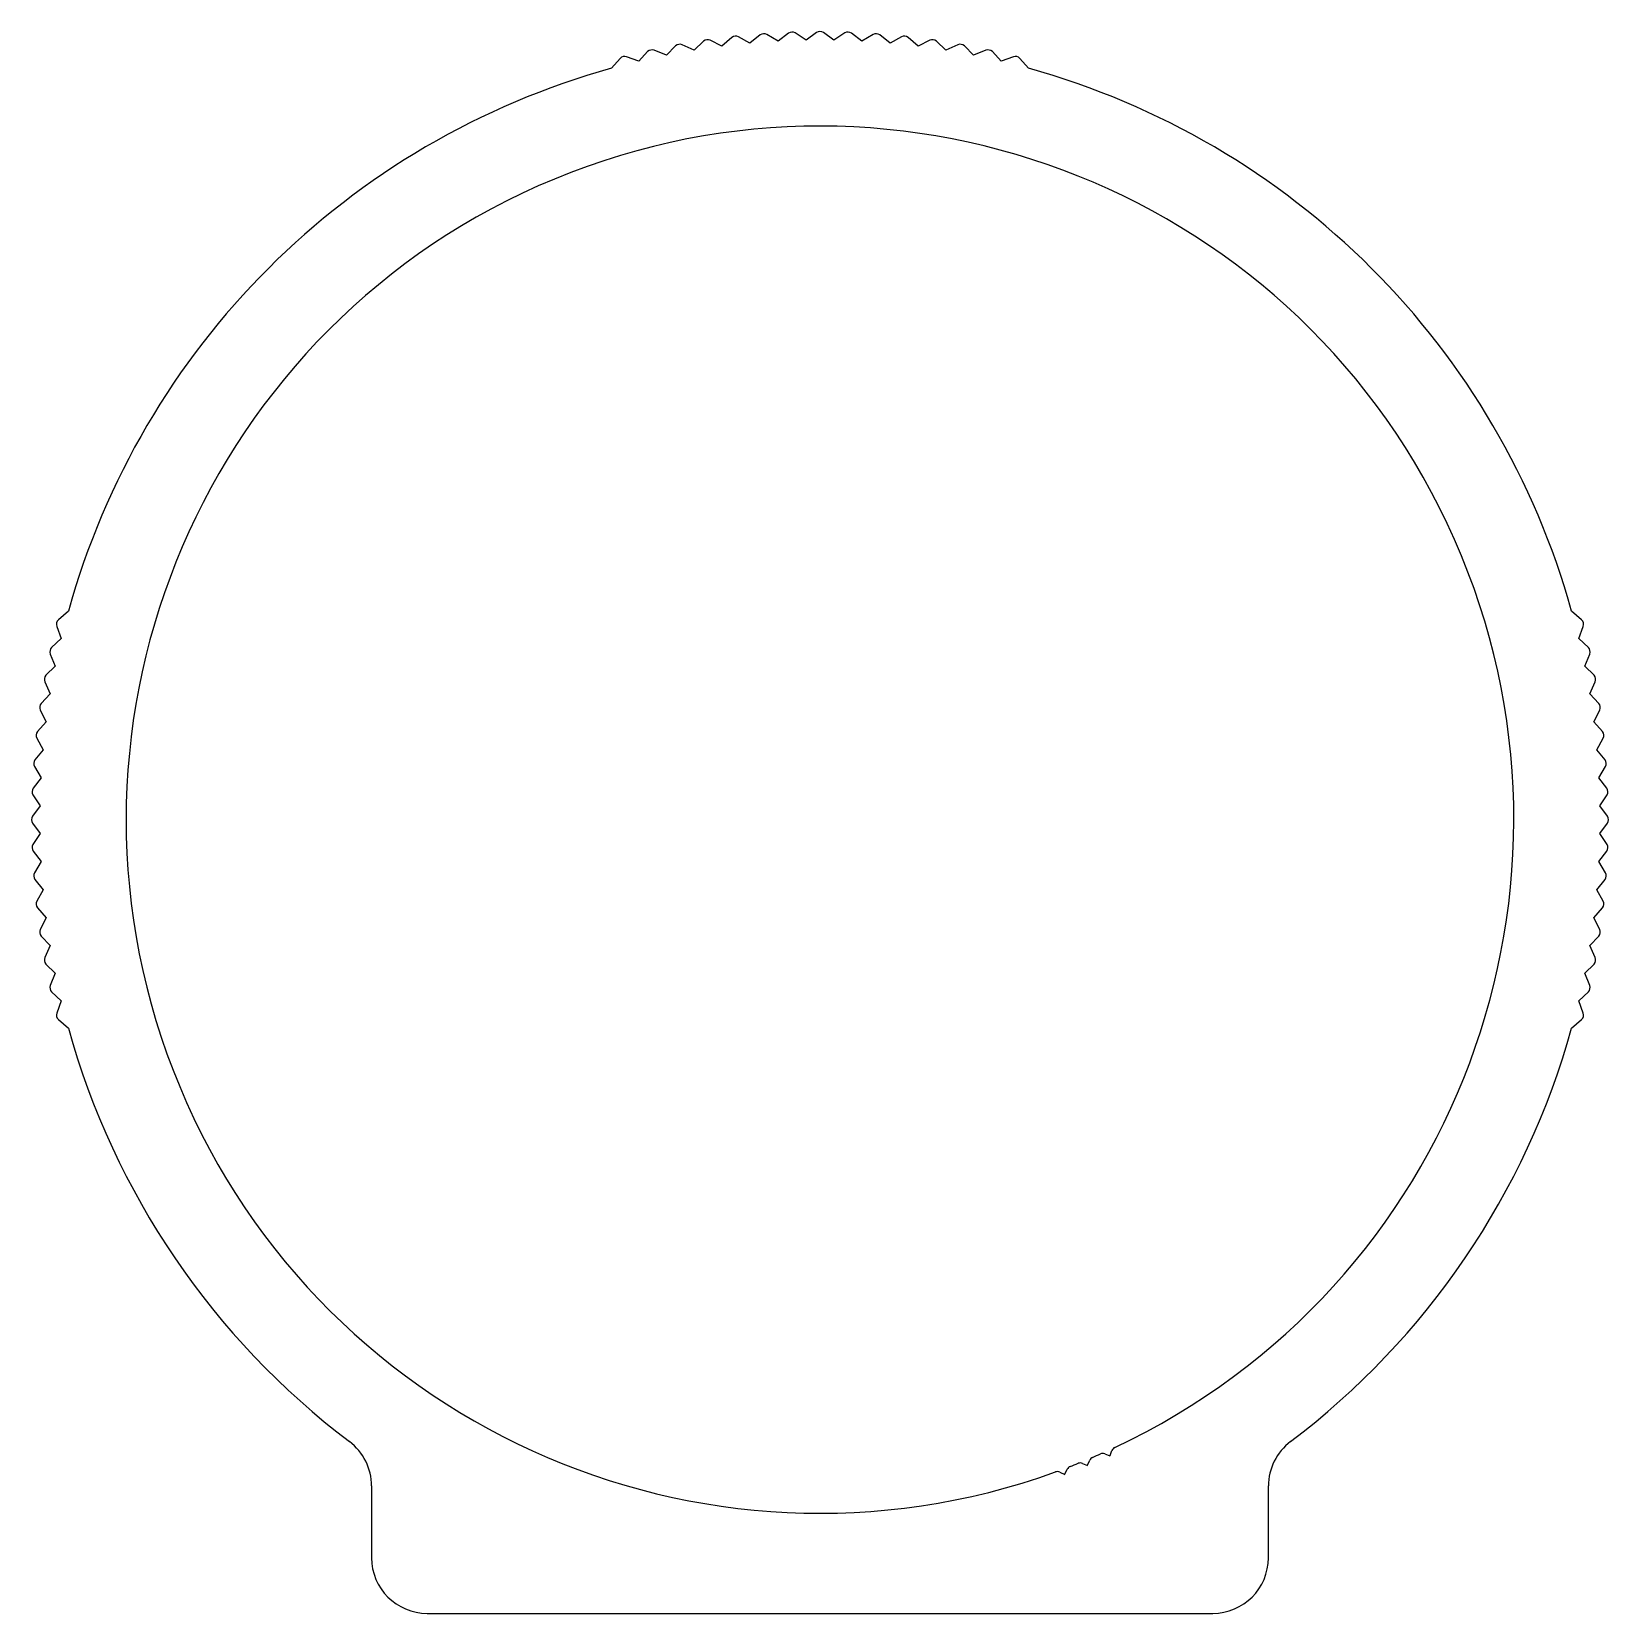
# Model space of a CAD drawing. Header units: inches. Extents: x -35.7 to 36.2, y 0.7 to 72.9.
import ezdxf

# ---------------------------------------------------------------- set-up
doc = ezdxf.new("R2010")
doc.units = ezdxf.units.IN
doc.header["$MEASUREMENT"] = 0

msp = doc.modelspace()

# ---------------------------------------------------------------- linework, layer by layer
at = {"color": 4}
for p, q in [((-6.328, 72.211), (-6.747, 71.786)), ((-5.483, 72.017), (-6.024, 72.267)), ((-5.049, 72.426), (-5.483, 72.017)), ((-4.212, 72.201), (-4.744, 72.47)), ((-3.764, 72.595), (-4.212, 72.201)), ((-2.934, 72.339), (-3.456, 72.628)), ((-2.473, 72.716), (-2.934, 72.339)), ((-1.653, 72.432), (-2.164, 72.739)), ((-1.178, 72.792), (-1.653, 72.432)), ((-0.369, 72.477), (-0.869, 72.803)), ((0.1, 72.818), (-0.369, 72.477)), ((0.884, 72.477), (0.415, 72.818)), ((1.384, 72.803), (0.884, 72.477)), ((2.168, 72.432), (1.693, 72.792)), ((2.679, 72.739), (2.168, 72.432)), ((3.449, 72.339), (2.987, 72.716)), ((3.971, 72.628), (3.449, 72.339)), ((4.727, 72.201), (4.279, 72.595)), ((5.259, 72.47), (4.727, 72.201)), ((5.998, 72.017), (5.564, 72.426)), ((6.539, 72.267), (5.998, 72.017)), ((7.262, 71.786), (6.843, 72.211)), ((-8.859, 71.644), (-9.245, 71.19)), ((-8.002, 71.511), (-8.56, 71.721)), ((-7.599, 71.95), (-8.002, 71.511)), ((-6.747, 71.786), (-7.297, 72.017)), ((7.812, 72.017), (7.262, 71.786)), ((8.517, 71.511), (8.114, 71.95)), ((9.075, 71.721), (8.517, 71.511)), ((9.76, 71.19), (9.374, 71.644)), ((-34.009, 46.426), (-34.463, 46.039)), ((34.978, 46.039), (34.524, 46.426)), ((-34.54, 45.74), (-34.33, 45.182)), ((34.845, 45.182), (35.055, 45.74)), ((-34.33, 45.182), (-34.77, 44.779)), ((35.285, 44.779), (34.845, 45.182)), ((-34.836, 44.477), (-34.606, 43.927)), ((35.121, 43.927), (35.351, 44.477)), ((-34.606, 43.927), (-35.031, 43.509)), ((35.546, 43.509), (35.121, 43.927)), ((-34.836, 42.663), (-35.246, 42.23)), ((-35.086, 43.205), (-34.836, 42.663)), ((35.351, 42.663), (35.601, 43.205)), ((35.761, 42.23), (35.351, 42.663)), ((-35.29, 41.924), (-35.021, 41.392)), ((35.536, 41.392), (35.805, 41.924)), ((-35.021, 41.392), (-35.414, 40.944)), ((35.929, 40.944), (35.536, 41.392)), ((-35.447, 40.637), (-35.159, 40.115)), ((35.674, 40.115), (35.962, 40.637)), ((-35.159, 40.115), (-35.536, 39.653)), ((36.051, 39.653), (35.674, 40.115)), ((-35.558, 39.345), (-35.251, 38.834)), ((35.766, 38.834), (36.073, 39.345)), ((-35.251, 38.834), (-35.611, 38.358)), ((36.126, 38.358), (35.766, 38.834)), ((-35.297, 37.55), (-35.638, 37.08)), ((-35.622, 38.05), (-35.297, 37.55)), ((35.812, 37.55), (36.137, 38.05)), ((36.153, 37.08), (35.812, 37.55)), ((-35.638, 36.766), (-35.297, 36.296)), ((-35.297, 36.296), (-35.622, 35.796)), ((35.812, 36.296), (36.153, 36.766)), ((36.137, 35.796), (35.812, 36.296)), ((-35.611, 35.488), (-35.251, 35.012)), ((35.766, 35.012), (36.126, 35.488)), ((-35.251, 35.012), (-35.558, 34.501)), ((36.073, 34.501), (35.766, 35.012)), ((-35.536, 34.193), (-35.159, 33.731)), ((35.674, 33.731), (36.051, 34.193)), ((-35.159, 33.731), (-35.447, 33.209)), ((35.962, 33.209), (35.674, 33.731)), ((-35.414, 32.902), (-35.021, 32.454)), ((35.536, 32.454), (35.929, 32.902)), ((-35.021, 32.454), (-35.29, 31.922)), ((35.805, 31.922), (35.536, 32.454)), ((-35.246, 31.616), (-34.836, 31.182)), ((-34.836, 31.182), (-35.086, 30.641)), ((35.351, 31.182), (35.761, 31.616)), ((35.601, 30.641), (35.351, 31.182)), ((-35.031, 30.337), (-34.606, 29.919)), ((35.121, 29.919), (35.546, 30.337)), ((-34.606, 29.919), (-34.836, 29.368)), ((35.351, 29.368), (35.121, 29.919)), ((-34.77, 29.067), (-34.33, 28.664)), ((34.845, 28.664), (35.285, 29.067)), ((-34.33, 28.664), (-34.54, 28.106)), ((35.055, 28.106), (34.845, 28.664)), ((-34.463, 27.807), (-34.009, 27.42)), ((34.524, 27.42), (34.978, 27.807)), ((-20.188, 6.537), (-20.188, 3.268)), ((20.702, 3.268), (20.702, 6.537)), ((-17.648, 0.728), (18.162, 0.728))]:
    msp.add_line(p, q, dxfattribs=at)
at = {"color": 7}
for p, q in [((13.236, 8.005), (13.47, 7.918)), ((13.48, 7.922), (13.567, 8.156)), ((11.425, 7.071), (11.528, 7.298)), ((12.219, 7.57), (12.449, 7.474)), ((12.46, 7.479), (12.555, 7.709)), ((11.187, 7.17), (11.414, 7.067))]:
    msp.add_line(p, q, dxfattribs=at)
at = {"color": 4}
for centre, radius, start, end in [((0.257, 72.563), 0.3, 58.40618, 121.59382), ((-6.13, 71.986), 0.3, 69.33464, 131.31536), ((-4.86, 72.194), 0.3, 67.26464, 129.24536), ((-3.582, 72.355), 0.3, 65.19464, 127.17536), ((-2.3, 72.471), 0.3, 63.12464, 125.10536), ((-1.014, 72.54), 0.3, 61.05464, 123.03536), ((1.529, 72.54), 0.3, 56.96464, 118.94536), ((2.815, 72.471), 0.3, 54.89464, 116.87536), ((4.097, 72.355), 0.3, 52.82464, 114.80536), ((5.375, 72.194), 0.3, 50.75464, 112.73536), ((6.645, 71.986), 0.3, 48.68464, 110.66536), ((-8.645, 71.433), 0.3, 73.47464, 135.45536), ((-7.393, 71.732), 0.3, 71.40464, 133.38536), ((7.908, 71.732), 0.3, 46.61464, 108.59536), ((9.16, 71.433), 0.3, 44.54464, 106.52536), ((0.257, 36.923), 35.56, 105.5, 164.5), ((0.257, 36.923), 35.56, 15.5, 74.5), ((-34.253, 45.825), 0.3, 134.54464, 196.52536), ((34.768, 45.825), 0.3, 343.47464, 45.45536), ((-34.552, 44.573), 0.3, 136.61464, 198.59536), ((35.067, 44.573), 0.3, 341.40464, 43.38536), ((-34.805, 43.311), 0.3, 138.68464, 200.66536), ((35.32, 43.311), 0.3, 339.33464, 41.31536), ((-35.013, 42.04), 0.3, 140.75464, 202.73536), ((35.528, 42.04), 0.3, 337.26464, 39.24536), ((-35.175, 40.763), 0.3, 142.82464, 204.80536), ((35.69, 40.763), 0.3, 335.19464, 37.17536), ((-35.291, 39.48), 0.3, 144.89464, 206.87536), ((35.806, 39.48), 0.3, 333.12464, 35.10536), ((-35.36, 38.195), 0.3, 146.96464, 208.94536), ((35.875, 38.195), 0.3, 331.05464, 33.03536), ((-35.383, 36.923), 0.3, 148.40618, 211.59382), ((35.897, 36.923), 0.3, 328.40618, 31.59382), ((-35.36, 35.651), 0.3, 151.05464, 213.03536), ((35.875, 35.651), 0.3, 326.96464, 28.94536), ((-35.291, 34.365), 0.3, 153.12464, 215.10536), ((35.806, 34.365), 0.3, 324.89464, 26.87536), ((-35.175, 33.083), 0.3, 155.19464, 217.17536), ((35.69, 33.083), 0.3, 322.82464, 24.80536), ((-35.013, 31.806), 0.3, 157.26464, 219.24536), ((35.528, 31.806), 0.3, 320.75464, 22.73536), ((-34.805, 30.535), 0.3, 159.33464, 221.31536), ((35.32, 30.535), 0.3, 318.68464, 20.66536), ((-34.552, 29.273), 0.3, 161.40464, 223.38536), ((35.067, 29.273), 0.3, 316.61464, 18.59536), ((-34.253, 28.02), 0.3, 163.47464, 225.45536), ((0.257, 36.923), 35.56, 195.5, 232.89477), ((0.257, 36.923), 35.56, 307.10523, 344.5), ((34.768, 28.02), 0.3, 314.54464, 16.52536), ((-22.728, 6.537), 2.54, 0, 52.89477), ((23.242, 6.537), 2.54, 127.10523, 180), ((-17.648, 3.268), 2.54, 180, 270), ((18.162, 3.268), 2.54, 270, 0)]:
    msp.add_arc(centre, radius, start, end, dxfattribs=at)
at = {"color": 7}
for centre, radius, start, end in [((0.257, 36.923), 31.625, 295.14512, 289.85488), ((0.257, 36.923), 31.625, 293.14512, 293.85488), ((13.148, 7.771), 0.25, 69.5, 113.85488), ((13.802, 8.069), 0.25, 115.14512, 159.5), ((11.756, 7.194), 0.25, 111.14512, 155.5), ((0.257, 36.923), 31.625, 291.14512, 291.85488), ((12.123, 7.339), 0.25, 67.5, 111.85488), ((12.452, 7.482), 0.008, 247.5, 337.5), ((12.786, 7.613), 0.25, 113.14512, 157.5), ((13.473, 7.925), 0.008, 249.5, 339.5), ((11.083, 6.943), 0.25, 65.5, 109.85488), ((11.418, 7.074), 0.008, 245.5, 335.5)]:
    msp.add_arc(centre, radius, start, end, dxfattribs=at)

doc.saveas('drawing.dxf')
